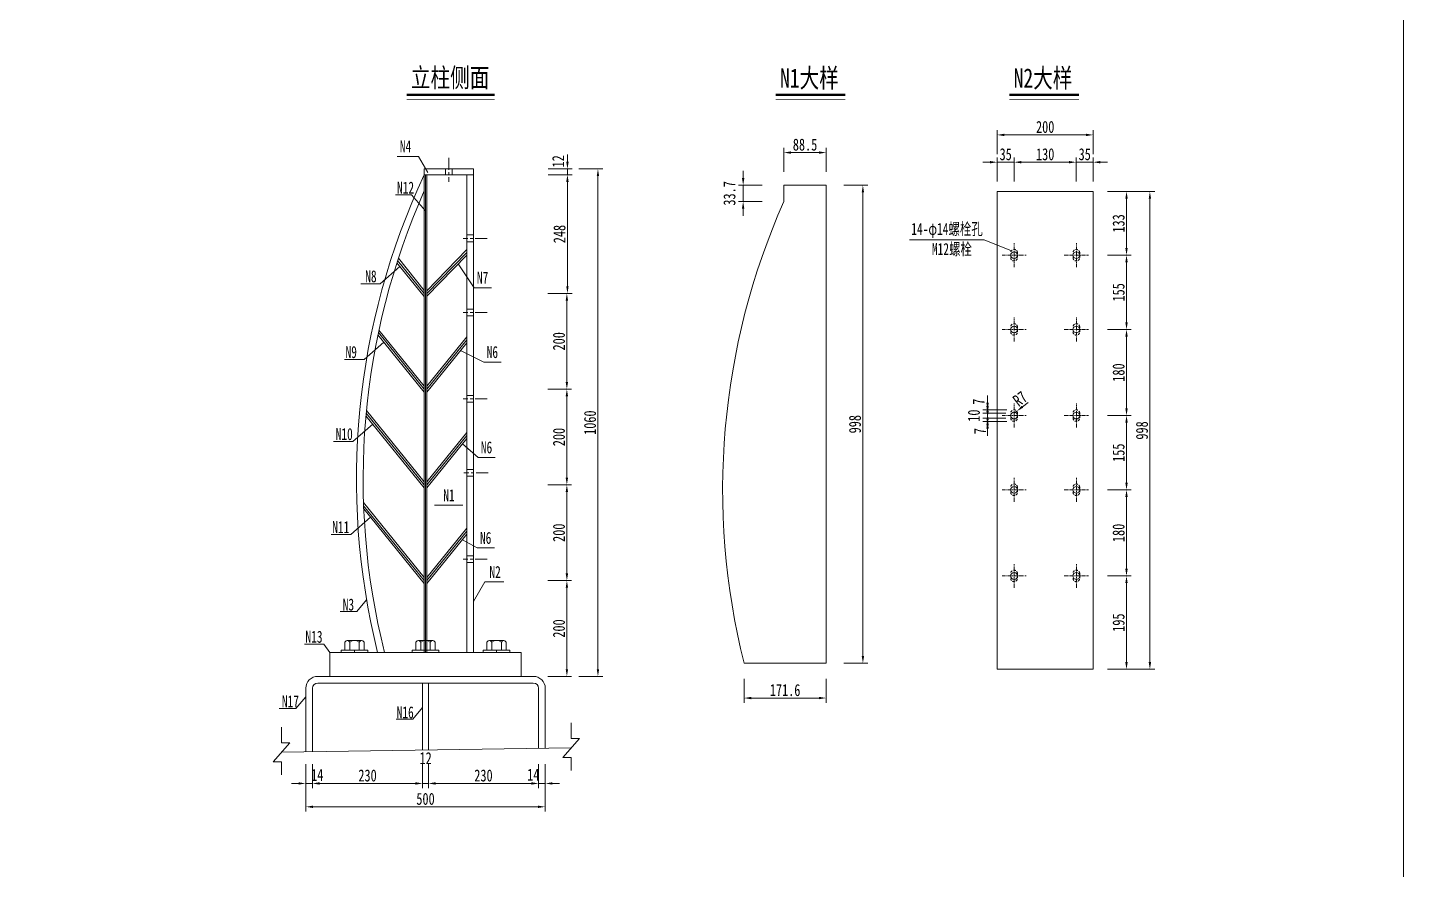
# Model space of a CAD drawing. Extents: x 98573 to 114325, y 0 to 100142.
# Drawn here: x 102990 to 105862, y 73016 to 74775 of the extents above; entities that cross this region are included whole.
import ezdxf

# ---------------------------------------------------------------- set-up
doc = ezdxf.new("R2010")
doc.units = 0
doc.header["$MEASUREMENT"] = 0
doc.linetypes.add('CENTERX2', pattern=[4, 2.5, -0.5, 0.5, -0.5])
doc.linetypes.add('DASHED2', pattern=[0.375, 0.25, -0.125])
doc.layers.get('0').update_dxf_attribs({"lineweight": 13})
doc.layers.get('Defpoints').update_dxf_attribs({"color": 9, "lineweight": 5})
for name, color, linetype, lineweight in [('dashed', 4, 'DASHED2', 5), ('中心线', 2, 'CENTERX2', 15), ('尺寸及阴影线', 4, 'Continuous', 15), ('文字', 7, 'Continuous', 5), ('文字说明', 7, 'Continuous', 5), ('标注', 4, 'Continuous', 13), ('涪江 钢板双线', 1, 'Continuous', 13), ('细线', 4, 'Continuous', 13)]:
    doc.layers.add(name, color=color, linetype=linetype, lineweight=lineweight)
doc.styles.get("Standard").update_dxf_attribs({"font": '仿宋_GB2312.ttf', "width": 0.75})
doc.dimstyles.new('0.1', dxfattribs={"dimscale": 0, "dimtxt": 2.5, "dimasz": 1.5, "dimexe": 1, "dimexo": 1, "dimgap": 0.4, "dimtad": 1, "dimdec": 1, "dimdsep": 46, "dimtxsty": 'Standard', "dimcen": 0.2, "dimclrd": 256, "dimclre": 256, "dimclrt": 256, "dimadec": 3, "dimazin": 2, "dimtfac": 1, "dimtdec": 1, "dimtmove": 2, "dimatfit": 3, "dimfxl": 4, "dimfxlon": 1, "dimtolj": 1, "dimtzin": 0, "dimlwd": -1, "dimlwe": -1, "dimarcsym": 0})

# ---------------------------------------------------------------- blocks, each defined once
blk = doc.blocks.new('*D1015')
at = {"layer": 'Defpoints', "color": 0, "transparency": 16777216}
for p in [(103935, 74467.6), (103944.5, 74479.6), (104116.9, 74467.6)]:
    blk.add_point(p, dxfattribs=at)
at = {"layer": '标注', "color": 4, "transparency": 16777216}
for p, q in [((104116.9, 74494.6), (104116.9, 74509.6)), ((104116.9, 74479.6), (104116.9, 74467.6)), ((104116.9, 74452.6), (104116.9, 74437.6))]:
    blk.add_line(p, q, dxfattribs=at)
at = {"layer": '标注', "transparency": 16777216}
for p, q in [((104076.9, 74479.6), (104126.9, 74479.6)), ((104076.9, 74467.6), (104126.9, 74467.6))]:
    blk.add_line(p, q, dxfattribs=at)
at = {"layer": '标注', "color": 4, "transparency": 16777216}
for points in [[(104114.4, 74494.6), (104119.4, 74494.6), (104116.9, 74479.6)], [(104114.4, 74452.6), (104119.4, 74452.6), (104116.9, 74467.6)]]:
    blk.add_solid(points, dxfattribs=at)
at = {"layer": '标注', "transparency": 16777216, "insert": (104097.5, 74495.5), "char_height": 25, "attachment_point": 5, "rotation": 90}
blk.add_mtext('\\A1;12', dxfattribs=at)
blk = doc.blocks.new('*D1016')
at = {"layer": 'Defpoints', "color": 0, "transparency": 16777216}
for p in [(103823.1, 73619.6), (103860.6, 73419.6), (104115.7, 73419.6)]:
    blk.add_point(p, dxfattribs=at)
at = {"layer": '标注', "transparency": 16777216}
for p, q in [((104075.7, 73619.6), (104125.7, 73619.6)), ((104075.7, 73419.6), (104125.7, 73419.6))]:
    blk.add_line(p, q, dxfattribs=at)
at = {"layer": '标注', "color": 4, "transparency": 16777216}
blk.add_line((104115.7, 73604.6), (104115.7, 73434.6), dxfattribs=at)
for points in [[(104113.2, 73604.6), (104118.2, 73604.6), (104115.7, 73619.6)], [(104113.2, 73434.6), (104118.2, 73434.6), (104115.7, 73419.6)]]:
    blk.add_solid(points, dxfattribs=at)
at = {"layer": '标注', "transparency": 16777216, "insert": (104099.2, 73519.6), "char_height": 25, "attachment_point": 5, "rotation": 90}
blk.add_mtext('\\A1;200', dxfattribs=at)
blk = doc.blocks.new('*D1017')
at = {"layer": 'Defpoints', "color": 0, "transparency": 16777216}
for p in [(103863.1, 73819.6), (104115.7, 73819.6), (103863.1, 73619.6)]:
    blk.add_point(p, dxfattribs=at)
at = {"layer": '标注', "transparency": 16777216}
for p, q in [((104075.7, 73819.6), (104125.7, 73819.6)), ((104075.7, 73619.6), (104125.7, 73619.6))]:
    blk.add_line(p, q, dxfattribs=at)
at = {"layer": '标注', "color": 4, "transparency": 16777216}
blk.add_line((104115.7, 73634.6), (104115.7, 73804.6), dxfattribs=at)
for points in [[(104113.2, 73804.6), (104118.2, 73804.6), (104115.7, 73819.6)], [(104113.2, 73634.6), (104118.2, 73634.6), (104115.7, 73619.6)]]:
    blk.add_solid(points, dxfattribs=at)
at = {"layer": '标注', "transparency": 16777216, "insert": (104099.2, 73719.6), "char_height": 25, "attachment_point": 5, "rotation": 90}
blk.add_mtext('\\A1;200', dxfattribs=at)
blk = doc.blocks.new('*D1018')
at = {"layer": 'Defpoints', "color": 0, "transparency": 16777216}
for p in [(103863.1, 74019.6), (104115.7, 74019.6), (103863.1, 73819.6)]:
    blk.add_point(p, dxfattribs=at)
at = {"layer": '标注', "transparency": 16777216}
for p, q in [((104075.7, 74019.6), (104125.7, 74019.6)), ((104075.7, 73819.6), (104125.7, 73819.6))]:
    blk.add_line(p, q, dxfattribs=at)
at = {"layer": '标注', "color": 4, "transparency": 16777216}
blk.add_line((104115.7, 73834.6), (104115.7, 74004.6), dxfattribs=at)
for points in [[(104113.2, 74004.6), (104118.2, 74004.6), (104115.7, 74019.6)], [(104113.2, 73834.6), (104118.2, 73834.6), (104115.7, 73819.6)]]:
    blk.add_solid(points, dxfattribs=at)
at = {"layer": '标注', "transparency": 16777216, "insert": (104099.2, 73919.6), "char_height": 25, "attachment_point": 5, "rotation": 90}
blk.add_mtext('\\A1;200', dxfattribs=at)
blk = doc.blocks.new('*D1019')
at = {"layer": 'Defpoints', "color": 0, "transparency": 16777216}
for p in [(103863.1, 74219.6), (104115.7, 74219.6), (103863.1, 74019.6)]:
    blk.add_point(p, dxfattribs=at)
at = {"layer": '标注', "transparency": 16777216}
for p, q in [((104075.7, 74219.6), (104125.7, 74219.6)), ((104075.7, 74019.6), (104125.7, 74019.6))]:
    blk.add_line(p, q, dxfattribs=at)
at = {"layer": '标注', "color": 4, "transparency": 16777216}
blk.add_line((104115.7, 74034.6), (104115.7, 74204.6), dxfattribs=at)
for points in [[(104113.2, 74204.6), (104118.2, 74204.6), (104115.7, 74219.6)], [(104113.2, 74034.6), (104118.2, 74034.6), (104115.7, 74019.6)]]:
    blk.add_solid(points, dxfattribs=at)
at = {"layer": '标注', "transparency": 16777216, "insert": (104099.2, 74119.6), "char_height": 25, "attachment_point": 5, "rotation": 90}
blk.add_mtext('\\A1;200', dxfattribs=at)
blk = doc.blocks.new('*D1020')
at = {"layer": 'Defpoints', "color": 0, "transparency": 16777216}
for p in [(103877, 74467.6), (104116.9, 74467.6), (103863.1, 74219.6)]:
    blk.add_point(p, dxfattribs=at)
at = {"layer": '标注', "transparency": 16777216}
for p, q in [((104076.9, 74467.6), (104126.9, 74467.6)), ((104076.9, 74219.6), (104126.9, 74219.6))]:
    blk.add_line(p, q, dxfattribs=at)
at = {"layer": '标注', "color": 4, "transparency": 16777216}
blk.add_line((104116.9, 74234.6), (104116.9, 74452.6), dxfattribs=at)
for points in [[(104114.4, 74452.6), (104119.4, 74452.6), (104116.9, 74467.6)], [(104114.4, 74234.6), (104119.4, 74234.6), (104116.9, 74219.6)]]:
    blk.add_solid(points, dxfattribs=at)
at = {"layer": '标注', "transparency": 16777216, "insert": (104100.4, 74343.6), "char_height": 25, "attachment_point": 5, "rotation": 90}
blk.add_mtext('\\A1;248', dxfattribs=at)
blk = doc.blocks.new('*D1021')
at = {"layer": 'Defpoints', "color": 0, "transparency": 16777216}
for p in [(103934.7, 74479.6), (104020.6, 73419.6), (104180.6, 73419.6)]:
    blk.add_point(p, dxfattribs=at)
at = {"layer": '标注', "transparency": 16777216}
for p, q in [((104140.6, 74479.6), (104190.6, 74479.6)), ((104140.6, 73419.6), (104190.6, 73419.6))]:
    blk.add_line(p, q, dxfattribs=at)
at = {"layer": '标注', "color": 4, "transparency": 16777216}
blk.add_line((104180.6, 74464.6), (104180.6, 73434.6), dxfattribs=at)
for points in [[(104178.1, 74464.6), (104183.1, 74464.6), (104180.6, 74479.6)], [(104178.1, 73434.6), (104183.1, 73434.6), (104180.6, 73419.6)]]:
    blk.add_solid(points, dxfattribs=at)
at = {"layer": '标注', "transparency": 16777216, "insert": (104164.1, 73949.6), "char_height": 25, "attachment_point": 5, "rotation": 90}
blk.add_mtext('\\A1;1060', dxfattribs=at)
blk = doc.blocks.new('*D1287')
at = {"layer": 'Defpoints', "color": 0, "transparency": 16777216}
for p in [(104657.1, 74513.8), (104568.6, 74445.4), (104657.1, 74445.4)]:
    blk.add_point(p, dxfattribs=at)
at = {"layer": '标注', "transparency": 16777216}
for p, q in [((104568.6, 74473.8), (104568.6, 74523.8)), ((104657.1, 74473.8), (104657.1, 74523.8))]:
    blk.add_line(p, q, dxfattribs=at)
at = {"layer": '标注', "color": 4, "transparency": 16777216}
blk.add_line((104583.6, 74513.8), (104642.1, 74513.8), dxfattribs=at)
for points in [[(104583.6, 74516.3), (104583.6, 74511.3), (104568.6, 74513.8)], [(104642.1, 74516.3), (104642.1, 74511.3), (104657.1, 74513.8)]]:
    blk.add_solid(points, dxfattribs=at)
at = {"layer": '标注', "transparency": 16777216, "insert": (104612.9, 74530.3), "char_height": 25, "attachment_point": 5}
blk.add_mtext('\\A1;88.5', dxfattribs=at)
blk = doc.blocks.new('*D1288')
at = {"layer": 'Defpoints', "color": 0, "transparency": 16777216}
for p in [(104657.1, 74445.4), (104657.1, 73447.4), (104733.7, 73447.4)]:
    blk.add_point(p, dxfattribs=at)
at = {"layer": '标注', "transparency": 16777216}
for p, q in [((104693.7, 74445.4), (104743.7, 74445.4)), ((104693.7, 73447.4), (104743.7, 73447.4))]:
    blk.add_line(p, q, dxfattribs=at)
at = {"layer": '标注', "color": 4, "transparency": 16777216}
blk.add_line((104733.7, 74430.4), (104733.7, 73462.4), dxfattribs=at)
for points in [[(104731.2, 74430.4), (104736.2, 74430.4), (104733.7, 74445.4)], [(104731.2, 73462.4), (104736.2, 73462.4), (104733.7, 73447.4)]]:
    blk.add_solid(points, dxfattribs=at)
at = {"layer": '标注', "transparency": 16777216, "insert": (104717.2, 73946.4), "char_height": 25, "attachment_point": 5, "rotation": 90}
blk.add_mtext('\\A1;998', dxfattribs=at)
blk = doc.blocks.new('*D1289')
at = {"layer": 'Defpoints', "color": 0, "transparency": 16777216}
for p in [(104485.6, 73447.4), (104657.1, 73447.4), (104485.6, 73374.3)]:
    blk.add_point(p, dxfattribs=at)
at = {"layer": '标注', "transparency": 16777216}
for p, q in [((104485.6, 73414.3), (104485.6, 73364.3)), ((104657.1, 73414.3), (104657.1, 73364.3))]:
    blk.add_line(p, q, dxfattribs=at)
at = {"layer": '标注', "color": 4, "transparency": 16777216}
blk.add_line((104642.1, 73374.3), (104500.6, 73374.3), dxfattribs=at)
for points in [[(104500.6, 73376.8), (104500.6, 73371.8), (104485.6, 73374.3)], [(104642.1, 73376.8), (104642.1, 73371.8), (104657.1, 73374.3)]]:
    blk.add_solid(points, dxfattribs=at)
at = {"layer": '标注', "transparency": 16777216, "insert": (104571.3, 73390.8), "char_height": 25, "attachment_point": 5}
blk.add_mtext('\\A1;171.6', dxfattribs=at)
blk = doc.blocks.new('*D1290')
at = {"layer": 'Defpoints', "color": 0, "transparency": 16777216}
for p in [(104568.6, 74445.4), (104483.7, 74411.6), (104568.6, 74411.6)]:
    blk.add_point(p, dxfattribs=at)
at = {"layer": '标注', "color": 4, "transparency": 16777216}
for p, q in [((104483.7, 74460.4), (104483.7, 74475.4)), ((104483.7, 74445.4), (104483.7, 74411.6)), ((104483.7, 74396.6), (104483.7, 74381.6))]:
    blk.add_line(p, q, dxfattribs=at)
at = {"layer": '标注', "transparency": 16777216}
for p, q in [((104523.7, 74445.4), (104473.7, 74445.4)), ((104523.7, 74411.6), (104473.7, 74411.6))]:
    blk.add_line(p, q, dxfattribs=at)
at = {"layer": '标注', "color": 4, "transparency": 16777216}
for points in [[(104481.2, 74460.4), (104486.2, 74460.4), (104483.7, 74445.4)], [(104481.2, 74396.6), (104486.2, 74396.6), (104483.7, 74411.6)]]:
    blk.add_solid(points, dxfattribs=at)
at = {"layer": '标注', "transparency": 16777216, "insert": (104455.2, 74428.5), "char_height": 25, "attachment_point": 5, "rotation": 90}
blk.add_mtext('\\A1;33.7', dxfattribs=at)
blk = doc.blocks.new('*D1291')
at = {"layer": 'Defpoints', "color": 0, "transparency": 16777216}
for p in [(105014.2, 74493.7), (105014.2, 74299.3), (105049.2, 74299.3)]:
    blk.add_point(p, dxfattribs=at)
at = {"layer": '标注', "color": 4, "transparency": 16777216}
for p, q in [((104999.2, 74493.7), (104984.2, 74493.7)), ((105049.2, 74493.7), (105014.2, 74493.7)), ((105064.2, 74493.7), (105079.2, 74493.7))]:
    blk.add_line(p, q, dxfattribs=at)
at = {"layer": '标注', "transparency": 16777216}
for p, q in [((105014.2, 74453.7), (105014.2, 74503.7)), ((105049.2, 74453.7), (105049.2, 74503.7))]:
    blk.add_line(p, q, dxfattribs=at)
at = {"layer": '标注', "color": 4, "transparency": 16777216}
for points in [[(104999.2, 74496.2), (104999.2, 74491.2), (105014.2, 74493.7)], [(105064.2, 74496.2), (105064.2, 74491.2), (105049.2, 74493.7)]]:
    blk.add_solid(points, dxfattribs=at)
at = {"layer": '标注', "transparency": 16777216, "insert": (105031.7, 74510.2), "char_height": 25, "attachment_point": 5}
blk.add_mtext('\\A1;35', dxfattribs=at)
blk = doc.blocks.new('*D1277')
at = {"layer": 'Defpoints', "color": 0, "transparency": 16777216}
for p in [(105179.2, 74493.7), (105049.2, 74299.3), (105179.2, 74299.3)]:
    blk.add_point(p, dxfattribs=at)
at = {"layer": '标注', "transparency": 16777216}
for p, q in [((105049.2, 74453.7), (105049.2, 74503.7)), ((105179.2, 74453.7), (105179.2, 74503.7))]:
    blk.add_line(p, q, dxfattribs=at)
at = {"layer": '标注', "color": 4, "transparency": 16777216}
blk.add_line((105064.2, 74493.7), (105164.2, 74493.7), dxfattribs=at)
for points in [[(105064.2, 74496.2), (105064.2, 74491.2), (105049.2, 74493.7)], [(105164.2, 74496.2), (105164.2, 74491.2), (105179.2, 74493.7)]]:
    blk.add_solid(points, dxfattribs=at)
at = {"layer": '标注', "transparency": 16777216, "insert": (105114.2, 74510.2), "char_height": 25, "attachment_point": 5}
blk.add_mtext('\\A1;130', dxfattribs=at)
blk = doc.blocks.new('*D1278')
at = {"layer": 'Defpoints', "color": 0, "transparency": 16777216}
for p in [(105214.2, 74493.7), (105179.2, 74299.3), (105214.2, 74299.3)]:
    blk.add_point(p, dxfattribs=at)
at = {"layer": '标注', "color": 4, "transparency": 16777216}
for p, q in [((105164.2, 74493.7), (105149.2, 74493.7)), ((105179.2, 74493.7), (105214.2, 74493.7)), ((105229.2, 74493.7), (105244.2, 74493.7))]:
    blk.add_line(p, q, dxfattribs=at)
at = {"layer": '标注', "transparency": 16777216}
for p, q in [((105179.2, 74453.7), (105179.2, 74503.7)), ((105214.2, 74453.7), (105214.2, 74503.7))]:
    blk.add_line(p, q, dxfattribs=at)
at = {"layer": '标注', "color": 4, "transparency": 16777216}
for points in [[(105164.2, 74496.2), (105164.2, 74491.2), (105179.2, 74493.7)], [(105229.2, 74496.2), (105229.2, 74491.2), (105214.2, 74493.7)]]:
    blk.add_solid(points, dxfattribs=at)
at = {"layer": '标注', "transparency": 16777216, "insert": (105196.7, 74510.2), "char_height": 25, "attachment_point": 5}
blk.add_mtext('\\A1;35', dxfattribs=at)
blk = doc.blocks.new('*D1279')
at = {"layer": 'Defpoints', "color": 0, "transparency": 16777216}
for p in [(105214.2, 74550.7), (105014.2, 74432.3), (105214.2, 74432.3)]:
    blk.add_point(p, dxfattribs=at)
at = {"layer": '标注', "transparency": 16777216}
for p, q in [((105014.2, 74510.7), (105014.2, 74560.7)), ((105214.2, 74510.7), (105214.2, 74560.7))]:
    blk.add_line(p, q, dxfattribs=at)
at = {"layer": '标注', "color": 4, "transparency": 16777216}
blk.add_line((105029.2, 74550.7), (105199.2, 74550.7), dxfattribs=at)
for points in [[(105029.2, 74553.2), (105029.2, 74548.2), (105014.2, 74550.7)], [(105199.2, 74553.2), (105199.2, 74548.2), (105214.2, 74550.7)]]:
    blk.add_solid(points, dxfattribs=at)
at = {"layer": '标注', "transparency": 16777216, "insert": (105114.2, 74567.2), "char_height": 25, "attachment_point": 5}
blk.add_mtext('\\A1;200', dxfattribs=at)
blk = doc.blocks.new('*D1280')
at = {"layer": 'Defpoints', "color": 0, "transparency": 16777216}
for p in [(105137.9, 74432.3), (105169.2, 74299.3), (105284, 74299.3)]:
    blk.add_point(p, dxfattribs=at)
at = {"layer": '标注', "transparency": 16777216}
for p, q in [((105244, 74432.3), (105294, 74432.3)), ((105244, 74299.3), (105294, 74299.3))]:
    blk.add_line(p, q, dxfattribs=at)
at = {"layer": '标注', "color": 4, "transparency": 16777216}
blk.add_line((105284, 74417.3), (105284, 74314.3), dxfattribs=at)
for points in [[(105281.5, 74417.3), (105286.5, 74417.3), (105284, 74432.3)], [(105281.5, 74314.3), (105286.5, 74314.3), (105284, 74299.3)]]:
    blk.add_solid(points, dxfattribs=at)
at = {"layer": '标注', "transparency": 16777216, "insert": (105267.5, 74365.8), "char_height": 25, "attachment_point": 5, "rotation": 90}
blk.add_mtext('\\A1;133', dxfattribs=at)
blk = doc.blocks.new('*D1281')
at = {"layer": 'Defpoints', "color": 0, "transparency": 16777216}
for p in [(105169.2, 74299.3), (105179.2, 74144.3), (105284, 74144.3)]:
    blk.add_point(p, dxfattribs=at)
at = {"layer": '标注', "transparency": 16777216}
for p, q in [((105244, 74299.3), (105294, 74299.3)), ((105244, 74144.3), (105294, 74144.3))]:
    blk.add_line(p, q, dxfattribs=at)
at = {"layer": '标注', "color": 4, "transparency": 16777216}
blk.add_line((105284, 74284.3), (105284, 74159.3), dxfattribs=at)
for points in [[(105281.5, 74284.3), (105286.5, 74284.3), (105284, 74299.3)], [(105281.5, 74159.3), (105286.5, 74159.3), (105284, 74144.3)]]:
    blk.add_solid(points, dxfattribs=at)
at = {"layer": '标注', "transparency": 16777216, "insert": (105267.5, 74221.8), "char_height": 25, "attachment_point": 5, "rotation": 90}
blk.add_mtext('\\A1;155', dxfattribs=at)
blk = doc.blocks.new('*D1282')
at = {"layer": 'Defpoints', "color": 0, "transparency": 16777216}
for p in [(105169.2, 74144.3), (105179.2, 73964.3), (105284, 73964.3)]:
    blk.add_point(p, dxfattribs=at)
at = {"layer": '标注', "transparency": 16777216}
for p, q in [((105244, 74144.3), (105294, 74144.3)), ((105244, 73964.3), (105294, 73964.3))]:
    blk.add_line(p, q, dxfattribs=at)
at = {"layer": '标注', "color": 4, "transparency": 16777216}
blk.add_line((105284, 74129.3), (105284, 73979.3), dxfattribs=at)
for points in [[(105281.5, 74129.3), (105286.5, 74129.3), (105284, 74144.3)], [(105281.5, 73979.3), (105286.5, 73979.3), (105284, 73964.3)]]:
    blk.add_solid(points, dxfattribs=at)
at = {"layer": '标注', "transparency": 16777216, "insert": (105267.5, 74054.3), "char_height": 25, "attachment_point": 5, "rotation": 90}
blk.add_mtext('\\A1;180', dxfattribs=at)
blk = doc.blocks.new('*D1283')
at = {"layer": 'Defpoints', "color": 0, "transparency": 16777216}
for p in [(105169.2, 73964.3), (105179.2, 73809.3), (105284, 73809.3)]:
    blk.add_point(p, dxfattribs=at)
at = {"layer": '标注', "transparency": 16777216}
for p, q in [((105244, 73964.3), (105294, 73964.3)), ((105244, 73809.3), (105294, 73809.3))]:
    blk.add_line(p, q, dxfattribs=at)
at = {"layer": '标注', "color": 4, "transparency": 16777216}
blk.add_line((105284, 73949.3), (105284, 73824.3), dxfattribs=at)
for points in [[(105281.5, 73949.3), (105286.5, 73949.3), (105284, 73964.3)], [(105281.5, 73824.3), (105286.5, 73824.3), (105284, 73809.3)]]:
    blk.add_solid(points, dxfattribs=at)
at = {"layer": '标注', "transparency": 16777216, "insert": (105267.5, 73886.8), "char_height": 25, "attachment_point": 5, "rotation": 90}
blk.add_mtext('\\A1;155', dxfattribs=at)
blk = doc.blocks.new('*D1284')
at = {"layer": 'Defpoints', "color": 0, "transparency": 16777216}
for p in [(105169.2, 73809.3), (105179.2, 73629.3), (105284, 73629.3)]:
    blk.add_point(p, dxfattribs=at)
at = {"layer": '标注', "transparency": 16777216}
for p, q in [((105244, 73809.3), (105294, 73809.3)), ((105244, 73629.3), (105294, 73629.3))]:
    blk.add_line(p, q, dxfattribs=at)
at = {"layer": '标注', "color": 4, "transparency": 16777216}
blk.add_line((105284, 73794.3), (105284, 73644.3), dxfattribs=at)
for points in [[(105281.5, 73794.3), (105286.5, 73794.3), (105284, 73809.3)], [(105281.5, 73644.3), (105286.5, 73644.3), (105284, 73629.3)]]:
    blk.add_solid(points, dxfattribs=at)
at = {"layer": '标注', "transparency": 16777216, "insert": (105267.5, 73719.3), "char_height": 25, "attachment_point": 5, "rotation": 90}
blk.add_mtext('\\A1;180', dxfattribs=at)
blk = doc.blocks.new('*D1285')
at = {"layer": 'Defpoints', "color": 0, "transparency": 16777216}
for p in [(105169.2, 73629.3), (105284, 73629.3), (105170, 73434.3)]:
    blk.add_point(p, dxfattribs=at)
at = {"layer": '标注', "transparency": 16777216}
for p, q in [((105244, 73629.3), (105294, 73629.3)), ((105244, 73434.3), (105294, 73434.3))]:
    blk.add_line(p, q, dxfattribs=at)
at = {"layer": '标注', "color": 4, "transparency": 16777216}
blk.add_line((105284, 73449.3), (105284, 73614.3), dxfattribs=at)
for points in [[(105281.5, 73614.3), (105286.5, 73614.3), (105284, 73629.3)], [(105281.5, 73449.3), (105286.5, 73449.3), (105284, 73434.3)]]:
    blk.add_solid(points, dxfattribs=at)
at = {"layer": '标注', "transparency": 16777216, "insert": (105267.5, 73531.8), "char_height": 25, "attachment_point": 5, "rotation": 90}
blk.add_mtext('\\A1;195', dxfattribs=at)
blk = doc.blocks.new('*D1286')
at = {"layer": 'Defpoints', "color": 0, "transparency": 16777216}
for p in [(105214.2, 74432.3), (105332.8, 74432.3), (105214.2, 73434.3)]:
    blk.add_point(p, dxfattribs=at)
at = {"layer": '标注', "transparency": 16777216}
for p, q in [((105292.8, 74432.3), (105342.8, 74432.3)), ((105292.8, 73434.3), (105342.8, 73434.3))]:
    blk.add_line(p, q, dxfattribs=at)
at = {"layer": '标注', "color": 4, "transparency": 16777216}
blk.add_line((105332.8, 73449.3), (105332.8, 74417.3), dxfattribs=at)
for points in [[(105330.3, 74417.3), (105335.3, 74417.3), (105332.8, 74432.3)], [(105330.3, 73449.3), (105335.3, 73449.3), (105332.8, 73434.3)]]:
    blk.add_solid(points, dxfattribs=at)
at = {"layer": '标注', "transparency": 16777216, "insert": (105316.3, 73933.3), "char_height": 25, "attachment_point": 5, "rotation": 90}
blk.add_mtext('\\A1;998', dxfattribs=at)
blk = doc.blocks.new('*D1274')
at = {"layer": 'Defpoints', "color": 0, "transparency": 16777216}
for p in [(105042.2, 73969.3), (104993.9, 73959.3), (105042.2, 73959.3)]:
    blk.add_point(p, dxfattribs=at)
at = {"layer": '标注', "color": 4, "transparency": 16777216}
for p, q in [((104993.9, 73984.3), (104993.9, 73999.3)), ((104993.9, 73969.3), (104993.9, 73959.3)), ((104993.9, 73944.3), (104993.9, 73929.3))]:
    blk.add_line(p, q, dxfattribs=at)
at = {"layer": '标注', "transparency": 16777216}
for p, q in [((105032.2, 73969.3), (104983.9, 73969.3)), ((105032.2, 73959.3), (104983.9, 73959.3))]:
    blk.add_line(p, q, dxfattribs=at)
at = {"layer": '标注', "color": 4, "transparency": 16777216}
for points in [[(104991.4, 73984.3), (104996.4, 73984.3), (104993.9, 73969.3)], [(104991.4, 73944.3), (104996.4, 73944.3), (104993.9, 73959.3)]]:
    blk.add_solid(points, dxfattribs=at)
at = {"layer": '标注', "transparency": 16777216, "insert": (104965.4, 73964.3), "char_height": 25, "attachment_point": 5, "rotation": 90}
blk.add_mtext('\\A1;10', dxfattribs=at)
blk = doc.blocks.new('*D1275')
at = {"layer": 'Defpoints', "color": 0, "transparency": 16777216}
for p in [(105049.2, 73969.3), (105054.8, 73973.6)]:
    blk.add_point(p, dxfattribs=at)
at = {"layer": '标注', "color": 4, "transparency": 16777216}
for p, q in [((105049.2, 73969.3), (105054.8, 73973.6)), ((105066.7, 73982.7), (105078.6, 73991.9))]:
    blk.add_line(p, q, dxfattribs=at)
blk.add_solid([(105065.2, 73984.7), (105068.2, 73980.7), (105054.8, 73973.6)], dxfattribs=at)
at = {"layer": '标注', "transparency": 16777216, "insert": (105061.6, 73999.6), "char_height": 25, "attachment_point": 5, "rotation": 37.4987}
blk.add_mtext('\\A1;R7', dxfattribs=at)
blk = doc.blocks.new('ls')
at = {"color": 4}
blk.add_line((0, 0), (0, 5), dxfattribs=at)
at = {"layer": '涪江 钢板双线', "color": 4}
for p, q in [((-28, 5), (28, 5)), ((-28, 5), (-28, 0)), ((-28, 0), (28, 0)), ((-20, 21.6), (-20, 5)), ((-18.7, 5), (18.7, 5)), ((-15, 25), (15, 25)), ((-14, 5), (14, 5)), ((-10, 5), (-10, 21.6)), ((10, 5), (10, 21.6)), ((20, 21.6), (20, 5)), ((28, 5), (28, 0))]:
    blk.add_line(p, q, dxfattribs=at)
blk.add_ellipse((-15, -7.9), major_axis=(0, 32.9), ratio=0.341432, start_param=-0.460921, end_param=0.460921, dxfattribs=at)
at = {"layer": '涪江 钢板双线', "color": 4, "extrusion": (0, 0, -1)}
for centre, ratio in [((0, -7.9), 0.682865), ((15, -7.9), 0.341432)]:
    blk.add_ellipse(centre, major_axis=(0, 32.9), ratio=ratio, start_param=-0.460921, end_param=0.460921, dxfattribs=at)
blk = doc.blocks.new('*D1099')
at = {"layer": 'Defpoints', "color": 0, "transparency": 16777216}
for p in [(103570.6, 73377.1), (103584.6, 73363.9), (103570.6, 73195.9)]:
    blk.add_point(p, dxfattribs=at)
at = {"layer": '标注', "transparency": 16777216}
for p, q in [((103570.6, 73235.9), (103570.6, 73185.9)), ((103584.6, 73235.9), (103584.6, 73185.9))]:
    blk.add_line(p, q, dxfattribs=at)
at = {"layer": '标注', "color": 4, "transparency": 16777216}
for p, q in [((103555.6, 73195.9), (103540.6, 73195.9)), ((103584.6, 73195.9), (103570.6, 73195.9)), ((103599.6, 73195.9), (103614.6, 73195.9))]:
    blk.add_line(p, q, dxfattribs=at)
for points in [[(103555.6, 73198.4), (103555.6, 73193.4), (103570.6, 73195.9)], [(103599.6, 73198.4), (103599.6, 73193.4), (103584.6, 73195.9)]]:
    blk.add_solid(points, dxfattribs=at)
at = {"layer": '标注', "transparency": 16777216, "insert": (103594.5, 73213.8), "char_height": 25, "attachment_point": 5}
blk.add_mtext('\\A1;14', dxfattribs=at)
blk = doc.blocks.new('*D1100')
at = {"layer": 'Defpoints', "color": 0, "transparency": 16777216}
for p in [(104070.6, 73331.9), (103570.6, 73328.2), (104070.6, 73147.1)]:
    blk.add_point(p, dxfattribs=at)
at = {"layer": '标注', "transparency": 16777216}
for p, q in [((103570.6, 73187.1), (103570.6, 73137.1)), ((104070.6, 73187.1), (104070.6, 73137.1))]:
    blk.add_line(p, q, dxfattribs=at)
at = {"layer": '标注', "color": 4, "transparency": 16777216}
blk.add_line((103585.6, 73147.1), (104055.6, 73147.1), dxfattribs=at)
for points in [[(103585.6, 73149.6), (103585.6, 73144.6), (103570.6, 73147.1)], [(104055.6, 73149.6), (104055.6, 73144.6), (104070.6, 73147.1)]]:
    blk.add_solid(points, dxfattribs=at)
at = {"layer": '标注', "transparency": 16777216, "insert": (103820.6, 73163.6), "char_height": 25, "attachment_point": 5}
blk.add_mtext('\\A1;500', dxfattribs=at)
blk = doc.blocks.new('*D881')
at = {"layer": 'Defpoints', "color": 0, "transparency": 16777216}
for p in [(103584.6, 73313.6), (103814.6, 73323.1), (103814.6, 73195.9)]:
    blk.add_point(p, dxfattribs=at)
at = {"layer": '标注', "transparency": 16777216}
for p, q in [((103584.6, 73235.9), (103584.6, 73185.9)), ((103814.6, 73235.9), (103814.6, 73185.9))]:
    blk.add_line(p, q, dxfattribs=at)
at = {"layer": '标注', "color": 4, "transparency": 16777216}
blk.add_line((103599.6, 73195.9), (103799.6, 73195.9), dxfattribs=at)
for points in [[(103599.6, 73198.4), (103599.6, 73193.4), (103584.6, 73195.9)], [(103799.6, 73198.4), (103799.6, 73193.4), (103814.6, 73195.9)]]:
    blk.add_solid(points, dxfattribs=at)
at = {"layer": '标注', "transparency": 16777216, "insert": (103699.6, 73212.4), "char_height": 25, "attachment_point": 5}
blk.add_mtext('\\A1;230', dxfattribs=at)
blk = doc.blocks.new('*D882')
at = {"layer": 'Defpoints', "color": 0, "transparency": 16777216}
for p in [(103814.6, 73324.8), (103826.6, 73324.8), (103826.6, 73195.9)]:
    blk.add_point(p, dxfattribs=at)
at = {"layer": '标注', "transparency": 16777216}
for p, q in [((103814.6, 73235.9), (103814.6, 73185.9)), ((103826.6, 73235.9), (103826.6, 73185.9))]:
    blk.add_line(p, q, dxfattribs=at)
at = {"layer": '标注', "color": 4, "transparency": 16777216}
for p, q in [((103799.6, 73195.9), (103784.6, 73195.9)), ((103814.6, 73195.9), (103826.6, 73195.9)), ((103841.6, 73195.9), (103856.6, 73195.9))]:
    blk.add_line(p, q, dxfattribs=at)
for points in [[(103799.6, 73198.4), (103799.6, 73193.4), (103814.6, 73195.9)], [(103841.6, 73198.4), (103841.6, 73193.4), (103826.6, 73195.9)]]:
    blk.add_solid(points, dxfattribs=at)
at = {"layer": '标注', "transparency": 16777216, "insert": (103820.8, 73248.8), "char_height": 25, "attachment_point": 5}
blk.add_mtext('\\A1;12', dxfattribs=at)
blk = doc.blocks.new('*D883')
at = {"layer": 'Defpoints', "color": 0, "transparency": 16777216}
for p in [(103826.6, 73323.1), (104056.6, 73289.8), (104056.6, 73195.9)]:
    blk.add_point(p, dxfattribs=at)
at = {"layer": '标注', "transparency": 16777216}
for p, q in [((103826.6, 73235.9), (103826.6, 73185.9)), ((104056.6, 73235.9), (104056.6, 73185.9))]:
    blk.add_line(p, q, dxfattribs=at)
at = {"layer": '标注', "color": 4, "transparency": 16777216}
blk.add_line((103841.6, 73195.9), (104041.6, 73195.9), dxfattribs=at)
for points in [[(103841.6, 73198.4), (103841.6, 73193.4), (103826.6, 73195.9)], [(104041.6, 73198.4), (104041.6, 73193.4), (104056.6, 73195.9)]]:
    blk.add_solid(points, dxfattribs=at)
at = {"layer": '标注', "transparency": 16777216, "insert": (103941.6, 73212.4), "char_height": 25, "attachment_point": 5}
blk.add_mtext('\\A1;230', dxfattribs=at)
blk = doc.blocks.new('*D884')
at = {"layer": 'Defpoints', "color": 0, "transparency": 16777216}
for p in [(104056.6, 73322.1), (104070.6, 73322.1), (104070.6, 73195.9)]:
    blk.add_point(p, dxfattribs=at)
at = {"layer": '标注', "transparency": 16777216}
for p, q in [((104056.6, 73235.9), (104056.6, 73185.9)), ((104070.6, 73235.9), (104070.6, 73185.9))]:
    blk.add_line(p, q, dxfattribs=at)
at = {"layer": '标注', "color": 4, "transparency": 16777216}
for p, q in [((104041.6, 73195.9), (104026.6, 73195.9)), ((104056.6, 73195.9), (104070.6, 73195.9)), ((104085.6, 73195.9), (104100.6, 73195.9))]:
    blk.add_line(p, q, dxfattribs=at)
for points in [[(104041.6, 73198.4), (104041.6, 73193.4), (104056.6, 73195.9)], [(104085.6, 73198.4), (104085.6, 73193.4), (104070.6, 73195.9)]]:
    blk.add_solid(points, dxfattribs=at)
at = {"layer": '标注', "transparency": 16777216, "insert": (104045.7, 73214.2), "char_height": 25, "attachment_point": 5}
blk.add_mtext('\\A1;14', dxfattribs=at)
blk = doc.blocks.new('*D1106')
at = {"layer": 'Defpoints', "color": 0, "transparency": 16777216}
for p in [(104993.9, 73976.3), (105042.2, 73969.3), (105049.2, 73976.3)]:
    blk.add_point(p, dxfattribs=at)
at = {"layer": '标注', "color": 4, "transparency": 16777216}
for p, q in [((104993.9, 73991.3), (104993.9, 74006.3)), ((104993.9, 73969.3), (104993.9, 73976.3)), ((104993.9, 73954.3), (104993.9, 73939.3))]:
    blk.add_line(p, q, dxfattribs=at)
at = {"layer": '标注', "transparency": 16777216}
for p, q in [((105033.9, 73976.3), (104983.9, 73976.3)), ((105032.2, 73969.3), (104983.9, 73969.3))]:
    blk.add_line(p, q, dxfattribs=at)
at = {"layer": '标注', "color": 4, "transparency": 16777216}
for points in [[(104991.4, 73991.3), (104996.4, 73991.3), (104993.9, 73976.3)], [(104991.4, 73954.3), (104996.4, 73954.3), (104993.9, 73969.3)]]:
    blk.add_solid(points, dxfattribs=at)
at = {"layer": '标注', "transparency": 16777216, "insert": (104975.6, 73993.2), "char_height": 25, "attachment_point": 5, "rotation": 90}
blk.add_mtext('\\A1;7', dxfattribs=at)
blk = doc.blocks.new('*D1107')
at = {"layer": 'Defpoints', "color": 0, "transparency": 16777216}
for p in [(104993.9, 73952.3), (105042.2, 73959.3), (105049.2, 73952.3)]:
    blk.add_point(p, dxfattribs=at)
at = {"layer": '标注', "color": 4, "transparency": 16777216}
for p, q in [((104993.9, 73974.3), (104993.9, 73989.3)), ((104993.9, 73959.3), (104993.9, 73952.3)), ((104993.9, 73937.3), (104993.9, 73922.3))]:
    blk.add_line(p, q, dxfattribs=at)
at = {"layer": '标注', "transparency": 16777216}
for p, q in [((105032.2, 73959.3), (104983.9, 73959.3)), ((105033.9, 73952.3), (104983.9, 73952.3))]:
    blk.add_line(p, q, dxfattribs=at)
at = {"layer": '标注', "color": 4, "transparency": 16777216}
for points in [[(104991.4, 73974.3), (104996.4, 73974.3), (104993.9, 73959.3)], [(104991.4, 73937.3), (104996.4, 73937.3), (104993.9, 73952.3)]]:
    blk.add_solid(points, dxfattribs=at)
at = {"layer": '标注', "transparency": 16777216, "insert": (104978.4, 73931.8), "char_height": 25, "attachment_point": 5, "rotation": 90}
blk.add_mtext('\\A1;7', dxfattribs=at)

msp = doc.modelspace()

# ---------------------------------------------------------------- linework, layer by layer
at = {"color": 1}
for p, q in [((103818.12859, 73469.621), (103818.12859, 74479.621)), ((103920.62859, 74479.621), (103818.12859, 74479.621)), ((103920.62859, 74467.621), (103818.12859, 74467.621)), ((103823.12859, 73469.621), (103823.12859, 74467.621)), ((103862.37859, 74479.621), (103862.37859, 74467.621)), ((103876.37859, 74479.621), (103876.37859, 74467.621)), ((103906.62859, 74467.621), (103906.62859, 73469.621)), ((103920.62859, 74479.621), (103920.62859, 73469.621)), ((104657.1262, 74445.37274), (104568.6262, 74445.37274)), ((104568.6262, 74411.63767), (104568.6262, 74445.37274)), ((104657.1262, 74445.37274), (104657.1262, 73447.37274)), ((105014.23381, 73434.32928), (105014.23381, 74432.32928)), ((105014.23381, 74432.32928), (105214.23381, 74432.32928)), ((105214.23381, 74432.32928), (105214.23381, 73434.32928)), ((103920.62859, 74341.621), (103906.62859, 74341.621)), ((103823.12859, 74225.05545), (103906.62859, 74311.109)), ((103920.62859, 74327.621), (103906.62859, 74327.621)), ((103818.12859, 74213.26493), (103761.01848, 74283.79004)), ((103818.12859, 74225.97706), (103763.9559, 74292.87475)), ((103823.12859, 74213.56745), (103906.62859, 74299.621)), ((103920.62859, 74186.621), (103906.62859, 74186.621)), ((103920.62859, 74172.621), (103906.62859, 74172.621)), ((103818.12859, 74025.97706), (103723.46757, 74142.87368)), ((103818.12859, 74013.26493), (103721.34043, 74132.78836)), ((103823.12859, 74025.97706), (103906.62859, 74129.09097)), ((103823.12859, 74013.26493), (103906.62859, 74116.37885)), ((103920.62859, 74006.621), (103906.62859, 74006.621)), ((103920.62859, 73992.621), (103906.62859, 73992.621)), ((103818.12859, 73825.97706), (103697.39156, 73975.07487)), ((103818.12859, 73813.26493), (103696.32686, 73963.67754)), ((103823.12859, 73825.97706), (103906.62859, 73929.09097)), ((103823.12859, 73813.26493), (103906.62859, 73916.37885)), ((103920.62859, 73851.621), (103906.62859, 73851.621)), ((103920.62859, 73837.621), (103906.62859, 73837.621)), ((103818.12859, 73625.97706), (103691.19592, 73782.72585)), ((103818.12859, 73613.26493), (103691.69022, 73769.40331)), ((103823.12859, 73625.97706), (103906.62859, 73729.09097)), ((103823.12859, 73613.26493), (103906.62859, 73716.37885)), ((103920.62859, 73671.621), (103906.62859, 73671.621)), ((103920.62859, 73657.621), (103906.62859, 73657.621)), ((103620.62859, 73469.621), (104020.62859, 73469.621)), ((103620.62859, 73469.621), (103620.62859, 73419.621)), ((104020.62859, 73469.621), (104020.57952, 73419.621)), ((104485.55567, 73447.37274), (104657.1262, 73447.37274)), ((103595.64821, 73419.621), (104045.60896, 73419.621)), ((105214.23381, 73434.32928), (105014.23381, 73434.32928)), ((103570.64821, 73261.70098), (103570.64821, 73394.62108)), ((103584.64821, 73261.70098), (103584.64821, 73394.62108)), ((103595.64821, 73405.621), (104045.60896, 73405.621)), ((103814.62859, 73265.34627), (103814.62859, 73405.621)), ((103826.62859, 73265.52627), (103826.62859, 73405.621)), ((104056.60896, 73394.621), (104056.60896, 73269.20098)), ((104070.60896, 73394.621), (104070.60896, 73269.20098))]:
    msp.add_line(p, q, dxfattribs=at)
msp.add_line((103520.19368, 73260.94416), (104124.87154, 73270.01433))
for centre in [(105049.23381, 74299.32928), (105179.23381, 74299.32928), (105049.23381, 74144.32928), (105179.23381, 74144.32928), (105049.23381, 73964.32928), (105179.23381, 73964.32928), (105049.23381, 73809.32928), (105179.23381, 73809.32928), (105049.23381, 73629.32928), (105179.23381, 73629.32928)]:
    msp.add_circle(centre, 7)
for centre, radius, start, end in [((105176.40636, 73831.16087), 1500, 154.89320904, 193.94713793), ((105176.40636, 73831.16087), 1486, 156.07112248, 194.0812351), ((105926.90397, 73808.91261), 1486, 156.07112248, 194.0812351), ((103595.64821, 73394.621), 25, 90, 180), ((104045.60896, 73394.621), 25, 360, 90), ((103595.64821, 73394.621), 11, 90, 180), ((104045.60896, 73394.621), 11, 360, 90)]:
    msp.add_arc(centre, radius, start, end, dxfattribs=at)
at = {"layer": 'dashed', "ltscale": 20}
for p, q in [((105056.23381, 74294.44384), (105056.23381, 74304.44384)), ((105186.23381, 74294.44384), (105186.23381, 74304.44384)), ((105056.23381, 74139.44384), (105056.23381, 74149.44384)), ((105186.23381, 74139.44384), (105186.23381, 74149.44384)), ((105056.23381, 73959.44384), (105056.23381, 73969.44384)), ((105186.23381, 73959.44384), (105186.23381, 73969.44384)), ((105056.23381, 73804.44384), (105056.23381, 73814.44384)), ((105186.23381, 73804.44384), (105186.23381, 73814.44384)), ((105056.23381, 73624.44384), (105056.23381, 73634.44384)), ((105186.23381, 73624.44384), (105186.23381, 73634.44384))]:
    msp.add_line(p, q, dxfattribs=at)
for centre, start, end in [((105049.23381, 74304.32928), 0, 180), ((105179.23381, 74304.32928), 0, 180), ((105049.23381, 74294.32928), 180, 0), ((105179.23381, 74294.32928), 180, 0), ((105049.23381, 74149.32928), 0, 180), ((105049.23381, 74139.32928), 180, 0), ((105179.23381, 74149.32928), 0, 180), ((105179.23381, 74139.32928), 180, 0), ((105049.23381, 73969.32928), 0, 180), ((105179.23381, 73969.32928), 0, 180), ((105049.23381, 73959.32928), 180, 0), ((105179.23381, 73959.32928), 180, 0), ((105049.23381, 73814.32928), 0, 180), ((105179.23381, 73814.32928), 0, 180), ((105049.23381, 73804.32928), 180, 0), ((105179.23381, 73804.32928), 180, 0), ((105049.23381, 73634.32928), 0, 180), ((105049.23381, 73624.32928), 180, 0), ((105179.23381, 73634.32928), 0, 180), ((105179.23381, 73624.32928), 180, 0)]:
    msp.add_arc(centre, 7, start, end, dxfattribs=at)
at = {"layer": 'Defpoints'}
for p, q in [((103820.62859, 73469.621), (103820.62859, 74467.621)), ((103818.12859, 74219.621), (103762.48143, 74288.33951)), ((103823.12859, 74219.31145), (103906.62859, 74305.365)), ((103818.12859, 74019.621), (103722.39675, 74137.83997)), ((103823.12859, 74019.621), (103906.62859, 74122.73491)), ((103818.12859, 73819.621), (103696.84928, 73969.38846)), ((103823.12859, 73819.621), (103906.62859, 73922.73491)), ((103818.12859, 73619.621), (103691.42739, 73776.08394)), ((103823.12859, 73619.621), (103906.62859, 73722.73491))]:
    msp.add_line(p, q, dxfattribs=at)
msp.add_lwpolyline([(98573.01049, 75541.48092), (105862.16093, 75541.48092), (105862.16093, 66015.59917), (98573.01049, 66015.59917)], close=True, dxfattribs=at)
at = {"layer": '中心线', "ltscale": 10}
for p, q in [((103869.37859, 74502.68931), (103869.37859, 74452.47791)), ((103949.10895, 74334.621), (103898.89755, 74334.621)), ((103949.10895, 74179.621), (103898.89755, 74179.621)), ((103949.10895, 73999.621), (103898.89755, 73999.621)), ((103951.10895, 73844.621), (103900.89755, 73844.621)), ((103949.10895, 73664.621), (103898.89755, 73664.621))]:
    msp.add_line(p, q, dxfattribs=at)
at = {"layer": '中心线', "ltscale": 3}
for p, q in [((105049.23381, 74274.37578), (105049.23381, 74324.28278)), ((105179.23381, 74274.37578), (105179.23381, 74324.28278)), ((105024.12812, 74299.32928), (105074.33951, 74299.32928)), ((105154.12812, 74299.32928), (105204.33951, 74299.32928)), ((105049.23381, 74119.37578), (105049.23381, 74169.28278)), ((105179.23381, 74119.37578), (105179.23381, 74169.28278)), ((105024.12812, 74144.32928), (105074.33951, 74144.32928)), ((105154.12812, 74144.32928), (105204.33951, 74144.32928)), ((105024.12812, 73964.32928), (105074.33951, 73964.32928)), ((105049.23381, 73939.37578), (105049.23381, 73989.28278)), ((105154.12812, 73964.32928), (105204.33951, 73964.32928)), ((105179.23381, 73939.37578), (105179.23381, 73989.28278)), ((105049.23381, 73784.37578), (105049.23381, 73834.28278)), ((105179.23381, 73784.37578), (105179.23381, 73834.28278)), ((105024.12812, 73809.32928), (105074.33951, 73809.32928)), ((105154.12812, 73809.32928), (105204.33951, 73809.32928)), ((105049.23381, 73604.37578), (105049.23381, 73654.28278)), ((105179.23381, 73604.37578), (105179.23381, 73654.28278)), ((105024.12812, 73629.32928), (105074.33951, 73629.32928)), ((105154.12812, 73629.32928), (105204.33951, 73629.32928))]:
    msp.add_line(p, q, dxfattribs=at)
at = {"layer": '尺寸及阴影线'}
for points in [[(103520.19368, 73313.55562), (103520.19368, 73280.94416), (103537.69368, 73280.94416), (103502.69368, 73240.94416), (103520.19368, 73240.94416), (103520.19368, 73213.79946)], [(104124.87154, 73322.62579), (104124.87154, 73290.01433), (104142.37154, 73290.01433), (104107.37154, 73250.01433), (104124.87154, 73250.01433), (104124.87154, 73222.86963)]]:
    msp.add_lwpolyline(points, dxfattribs=at)
at = {"layer": '文字', "const_width": 5}
for points in [[(103781.13358, 74634.61048), (103964.80918, 74634.61048)], [(104551.71507, 74634.61048), (104696.90413, 74634.61048)], [(105039.29034, 74634.61048), (105184.4794, 74634.61048)]]:
    msp.add_lwpolyline(points, dxfattribs=at)
at = {"layer": '文字', "ltscale": 100, "const_width": 1.5}
for points in [[(103781.13358, 74624.61048), (103964.80918, 74624.61048)], [(104551.71507, 74624.61048), (104696.90413, 74624.61048)], [(105039.29034, 74624.61048), (105184.4794, 74624.61048)]]:
    msp.add_lwpolyline(points, dxfattribs=at)
at = {"layer": '细线'}
for p, q in [((103761.13475, 74505.92384), (103806.00169, 74505.92384)), ((103806.00169, 74505.92384), (103825.5658, 74472.27065)), ((103757.61247, 74425.69523), (103791.45036, 74425.69523)), ((103791.45036, 74425.69523), (103820.62859, 74391.76538)), ((104831.27262, 74331.6175), (104986.64608, 74331.6175)), ((104986.64608, 74331.6175), (105043.78805, 74308.5317)), ((103922.02502, 74231.58145), (103889.07318, 74281.52872)), ((103725.9955, 74239.87288), (103767.29252, 74276.04225)), ((103685.24692, 74239.87288), (103725.9955, 74239.87288)), ((103922.02502, 74231.58145), (103958.05399, 74231.58145)), ((103692.27124, 74081.51888), (103733.56825, 74117.68825)), ((103651.52266, 74081.51888), (103692.27124, 74081.51888)), ((103942.41058, 74076.28667), (103893.37817, 74100.01595)), ((103942.41058, 74076.28667), (103978.43955, 74076.28667)), ((103669.00784, 73910.24678), (103710.30486, 73946.41615)), ((103628.25927, 73910.24678), (103669.00784, 73910.24678)), ((103930.20198, 73877.13548), (103897.51888, 73905.1293)), ((103930.20198, 73877.13548), (103966.23094, 73877.13548)), ((103898.67659, 73777.0599), (103839.38222, 73777.0599)), ((103664.4471, 73715.87883), (103705.74411, 73752.0482)), ((103623.69852, 73715.87883), (103664.4471, 73715.87883)), ((103928.48611, 73688.083), (103897.50607, 73705.11348)), ((103928.48611, 73688.083), (103964.51507, 73688.083)), ((103944.33529, 73616.92962), (103920.62859, 73576.15056)), ((103983.77206, 73616.92962), (103944.33529, 73616.92962)), ((103677.02877, 73554.97108), (103697.7063, 73579.27572)), ((103642.12169, 73554.97108), (103677.02877, 73554.97108)), ((103567.76994, 73486.82323), (103608.51851, 73486.82323)), ((103608.51851, 73486.82323), (103620.62859, 73469.621)), ((103549.97069, 73352.75167), (103570.64821, 73377.05631)), ((103515.0636, 73352.75167), (103549.97069, 73352.75167)), ((103793.95106, 73330.27514), (103814.62859, 73354.57978)), ((103759.04398, 73330.27514), (103793.95106, 73330.27514))]:
    msp.add_line(p, q, dxfattribs=at)

# ---------------------------------------------------------------- block references
at = {"color": 3, "xscale": -1}
for p in [(103672.30926, 73469.621), (103820.62859, 73469.621)]:
    msp.add_blockref('ls', p, dxfattribs=at)
at = {"color": 3}
msp.add_blockref('ls', (103968.94791, 73469.621), dxfattribs=at)

# ---------------------------------------------------------------- texts
at = {"layer": '文字说明', "width": 0.75}
for s, p in [('立柱侧面', (103790.16224, 74650.42105)), ('N1大样', (104560.74374, 74649.61048)), ('N2大样', (105048.31901, 74649.61048))]:
    msp.add_text(s, height=40, dxfattribs=at).set_placement(p)
at = {"layer": '标注', "width": 0.7}
for s, p in [('N4', (103766.9756, 74514.21659)), ('N12', (103761.05468, 74428.08226)), ('14-φ14螺栓孔', (104834.69017, 74341.88774)), ('M12螺栓', (104877.76189, 74299.79814)), ('N8', (103694.73559, 74242.90784)), ('N7', (103927.86587, 74239.87419)), ('N9', (103653.59729, 74084.55383)), ('N6', (103948.25143, 74084.57942)), ('N10', (103633.07007, 73913.28173)), ('N6', (103936.04283, 73885.42822)), ('N1', (103857.65243, 73785.35264)), ('N11', (103625.8717, 73718.91378)), ('N6', (103934.32696, 73696.37575)), ('N2', (103954.00873, 73625.22237)), ('N3', (103647.79828, 73557.09735)), ('N13', (103569.94312, 73489.85819)), ('N17', (103520.7402, 73354.87794)), ('N16', (103760.39099, 73331.92065))]:
    msp.add_text(s, height=25, dxfattribs=at).set_placement(p)

# ---------------------------------------------------------------- dimensions: what is measured, and where the dimension line sits
at = {"layer": '标注'}
for base, p1, p2, picture, middle in [((105214.23381, 74550.73282), (105014.23381, 74432.32928), (105214.23381, 74432.32928), '*D1279', (105114.23381, 74567.23282)), ((104657.1262, 74513.7848), (104568.6262, 74445.37274), (104657.1262, 74445.37274), '*D1287', (104612.8762, 74530.2848)), ((105014.23381, 74493.68671), (105049.23381, 74299.32928), (105014.23381, 74299.32928), '*D1291', (105031.73381, 74510.18671)), ((105179.23381, 74493.68671), (105049.23381, 74299.32928), (105179.23381, 74299.32928), '*D1277', (105114.23381, 74510.18671)), ((105214.23381, 74493.68671), (105179.23381, 74299.32928), (105214.23381, 74299.32928), '*D1278', (105196.73381, 74510.18671)), ((104485.55567, 73374.28522), (104657.1262, 73447.37274), (104485.55567, 73447.37274), '*D1289', (104571.34093, 73390.78522)), ((104070.60896, 73147.10652), (103570.64821, 73328.16103), (104070.60896, 73331.91099), '*D1100', (103820.62859, 73163.60652)), ((103814.62859, 73195.88117), (103584.64821, 73313.64401), (103814.62859, 73323.11654), '*D881', (103699.6384, 73212.38117)), ((104056.60896, 73195.88117), (103826.62859, 73323.11654), (104056.60896, 73289.76814), '*D883', (103941.61877, 73212.38117))]:
    dim = msp.add_linear_dim(base=base, p1=p1, p2=p2, dimstyle='0.1', override={"dimscale": 10, "dimclrd": 4}, dxfattribs=at)
    dim.commit()
    dim.dimension.update_dxf_attribs({"geometry": picture, "text_midpoint": middle})
for base, p1, p2, picture, middle in [((104116.90984, 74467.621), (103944.54525, 74479.621), (103934.96179, 74467.621), '*D1015', (104097.4542, 74495.50974)), ((104993.94306, 73976.32928), (105042.23381, 73969.32928), (105049.23381, 73976.32928), '*D1106', (104975.58407, 73993.1808)), ((104993.94306, 73952.32928), (105042.23381, 73959.32928), (105049.23381, 73952.32928), '*D1107', (104978.40484, 73931.83226))]:
    dim = msp.add_linear_dim(base=base, p1=p1, p2=p2, angle=90, dimstyle='0.1', override={"dimscale": 10, "dimclrd": 4}, dxfattribs=at)
    dim.commit()
    dim.dimension.update_dxf_attribs({"geometry": picture, "text_midpoint": middle, "dimtype": 160})
for base, p1, p2, picture, middle in [((104116.90984, 74467.621), (103863.12859, 74219.621), (103877.0157, 74467.621), '*D1020', (104100.40984, 74343.621)), ((104180.57259, 73419.621), (103934.7286, 74479.621), (104020.57952, 73419.621), '*D1021', (104164.07259, 73949.621)), ((104483.73437, 74411.63767), (104568.6262, 74445.37274), (104568.6262, 74411.63767), '*D1290', (104455.23437, 74428.5052)), ((104733.73074, 73447.37274), (104657.1262, 74445.37274), (104657.1262, 73447.37274), '*D1288', (104717.23074, 73946.37274)), ((105283.97115, 74299.32928), (105137.8759, 74432.32928), (105169.23381, 74299.32928), '*D1280', (105267.47115, 74365.82928)), ((105332.76605, 74432.32928), (105214.23381, 73434.32928), (105214.23381, 74432.32928), '*D1286', (105316.26605, 73933.32928)), ((105283.97115, 74144.32928), (105169.23381, 74299.32928), (105179.23381, 74144.32928), '*D1281', (105267.47115, 74221.82928)), ((104115.65984, 74219.621), (103863.12859, 74019.621), (103863.12859, 74219.621), '*D1019', (104099.15984, 74119.621)), ((105283.97115, 73964.32928), (105169.23381, 74144.32928), (105179.23381, 73964.32928), '*D1282', (105267.47115, 74054.32928)), ((104115.65984, 74019.621), (103863.12859, 73819.621), (103863.12859, 74019.621), '*D1018', (104099.15984, 73919.621)), ((104993.94306, 73959.32928), (105042.23381, 73969.32928), (105042.23381, 73959.32928), '*D1274', (104965.44306, 73964.32928)), ((105283.97115, 73809.32928), (105169.23381, 73964.32928), (105179.23381, 73809.32928), '*D1283', (105267.47115, 73886.82928)), ((104115.65984, 73819.621), (103863.12859, 73619.621), (103863.12859, 73819.621), '*D1017', (104099.15984, 73719.621)), ((105283.97115, 73629.32928), (105169.23381, 73809.32928), (105179.23381, 73629.32928), '*D1284', (105267.47115, 73719.32928)), ((104115.65984, 73419.621), (103823.12859, 73619.621), (103860.62859, 73419.621), '*D1016', (104099.15984, 73519.621)), ((105283.97115, 73629.32928), (105169.96796, 73434.32928), (105169.23381, 73629.32928), '*D1285', (105267.47115, 73531.82928))]:
    dim = msp.add_linear_dim(base=base, p1=p1, p2=p2, angle=90, dimstyle='0.1', override={"dimscale": 10, "dimclrd": 4}, dxfattribs=at)
    dim.commit()
    dim.dimension.update_dxf_attribs({"geometry": picture, "text_midpoint": middle})
dim = msp.add_radius_dim(center=(105049.23381, 73969.32928), mpoint=(105054.78739, 73973.59048), dimstyle='0.1', override={"dimscale": 10, "dimclrd": 4}, dxfattribs=at)
dim.commit()
dim.dimension.update_dxf_attribs({"geometry": '*D1275', "text_midpoint": (105061.59599, 73999.56209), "dimtype": 164})
for base, p1, p2, text, picture, middle in [((103570.64821, 73195.88117), (103584.64821, 73363.86883), (103570.64821, 73377.05631), '14', '*D1099', (103594.47678, 73213.76618)), ((103826.62859, 73195.88117), (103814.62859, 73324.78153), (103826.62859, 73324.78153), '12', '*D882', (103820.84345, 73248.83178)), ((104070.60896, 73195.88117), (104056.60896, 73322.12012), (104070.60896, 73322.12012), '14', '*D884', (104045.65852, 73214.20254))]:
    dim = msp.add_linear_dim(base=base, p1=p1, p2=p2, text=text, dimstyle='0.1', override={"dimscale": 10, "dimclrd": 4}, dxfattribs=at)
    dim.commit()
    dim.dimension.update_dxf_attribs({"geometry": picture, "text_midpoint": middle, "dimtype": 160})

doc.saveas('drawing.dxf')
